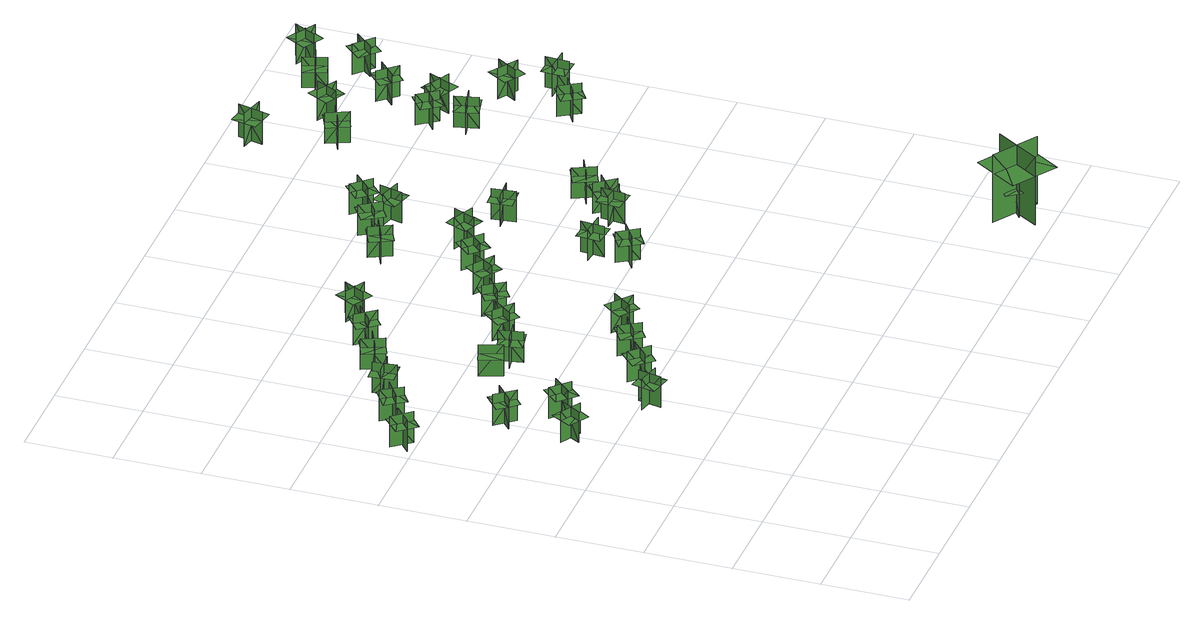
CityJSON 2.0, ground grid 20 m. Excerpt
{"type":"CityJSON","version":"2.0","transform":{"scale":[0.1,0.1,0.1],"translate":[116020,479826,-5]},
"CityObjects":{
"tree1":{"type":"SolitaryVegetationObject","geometry":[{"type":"MultiSurface","lod":"1","boundaries":[[[0,1,2]],[[0,2,3]],[[4,5,6]],[[4,6,7]],[[8,9,10]],[[8,10,11]],[[8,11,12]],[[8,12,13]]]}]},
"tree2":{"type":"SolitaryVegetationObject","geometry":[{"type":"MultiSurface","lod":"1","boundaries":[[[14,15,16]],[[14,16,17]],[[18,19,20]],[[18,20,21]],[[22,23,24]],[[22,24,25]],[[22,25,26]],[[22,26,27]]]}]},
"tree3":{"type":"SolitaryVegetationObject","geometry":[{"type":"MultiSurface","lod":"1","boundaries":[[[28,29,30]],[[28,30,31]],[[32,33,34]],[[32,34,35]],[[36,37,38]],[[36,38,39]],[[36,39,40]],[[36,40,41]]]}]},
"tree4":{"type":"SolitaryVegetationObject","geometry":[{"type":"MultiSurface","lod":"1","boundaries":[[[42,43,44]],[[42,44,45]],[[46,47,48]],[[46,48,49]],[[50,51,52]],[[50,52,53]],[[50,53,54]],[[50,54,55]]]}]},
"tree5":{"type":"SolitaryVegetationObject","geometry":[{"type":"MultiSurface","lod":"1","boundaries":[[[56,57,58]],[[56,58,59]],[[60,61,62]],[[60,62,63]],[[64,65,66]],[[64,66,67]],[[64,67,68]],[[64,68,69]]]}]},
"tree6":{"type":"SolitaryVegetationObject","geometry":[{"type":"MultiSurface","lod":"1","boundaries":[[[70,71,72]],[[70,72,73]],[[74,75,76]],[[74,76,77]],[[78,79,80]],[[78,80,81]],[[78,81,82]],[[78,82,83]]]}]},
"tree7":{"type":"SolitaryVegetationObject","geometry":[{"type":"MultiSurface","lod":"1","boundaries":[[[84,85,86]],[[84,86,87]],[[88,89,90]],[[88,90,91]],[[92,93,94]],[[92,94,95]],[[92,95,96]],[[92,96,97]]]}]},
"tree8":{"type":"SolitaryVegetationObject","geometry":[{"type":"MultiSurface","lod":"1","boundaries":[[[98,99,100]],[[98,100,101]],[[102,103,104]],[[102,104,105]],[[106,107,108]],[[106,108,109]],[[106,109,110]],[[106,110,111]]]}]},
"tree9":{"type":"SolitaryVegetationObject","geometry":[{"type":"MultiSurface","lod":"1","boundaries":[[[112,113,114]],[[112,114,115]],[[116,117,118]],[[116,118,119]],[[120,121,122]],[[120,122,123]],[[120,123,124]],[[120,124,125]]]}]},
"tree10":{"type":"SolitaryVegetationObject","geometry":[{"type":"MultiSurface","lod":"1","boundaries":[[[126,127,128]],[[126,128,129]],[[130,131,132]],[[130,132,133]],[[134,135,136]],[[134,136,137]],[[134,137,138]],[[134,138,139]]]}]},
"tree11":{"type":"SolitaryVegetationObject","geometry":[{"type":"MultiSurface","lod":"1","boundaries":[[[140,141,142]],[[140,142,143]],[[144,145,146]],[[144,146,147]],[[148,149,150]],[[148,150,151]],[[148,151,152]],[[148,152,153]]]}]},
"tree12":{"type":"SolitaryVegetationObject","geometry":[{"type":"MultiSurface","lod":"1","boundaries":[[[154,155,156]],[[154,156,157]],[[158,159,160]],[[158,160,161]],[[162,163,164]],[[162,164,165]],[[162,165,166]],[[162,166,167]]]}]},
"tree13":{"type":"SolitaryVegetationObject","geometry":[{"type":"MultiSurface","lod":"1","boundaries":[[[168,169,170]],[[168,170,171]],[[172,173,174]],[[172,174,175]],[[176,177,178]],[[176,178,179]],[[176,179,180]],[[176,180,181]]]}]},
"tree14":{"type":"SolitaryVegetationObject","geometry":[{"type":"MultiSurface","lod":"1","boundaries":[[[182,183,184]],[[182,184,185]],[[186,187,188]],[[186,188,189]],[[190,191,192]],[[190,192,193]],[[190,193,194]],[[190,194,195]]]}]},
"tree15":{"type":"SolitaryVegetationObject","geometry":[{"type":"MultiSurface","lod":"1","boundaries":[[[196,197,198]],[[196,198,199]],[[200,201,202]],[[200,202,203]],[[204,205,206]],[[204,206,207]],[[204,207,208]],[[204,208,209]]]}]},
"tree16":{"type":"SolitaryVegetationObject","geometry":[{"type":"MultiSurface","lod":"1","boundaries":[[[210,211,212]],[[210,212,213]],[[214,215,216]],[[214,216,217]],[[218,219,220]],[[218,220,221]],[[218,221,222]],[[218,222,223]]]}]},
"tree17":{"type":"SolitaryVegetationObject","geometry":[{"type":"MultiSurface","lod":"1","boundaries":[[[224,225,226]],[[224,226,227]],[[228,229,230]],[[228,230,231]],[[232,233,234]],[[232,234,235]],[[232,235,236]],[[232,236,237]]]}]},
"tree18":{"type":"SolitaryVegetationObject","geometry":[{"type":"MultiSurface","lod":"1","boundaries":[[[238,239,240]],[[238,240,241]],[[242,243,244]],[[242,244,245]],[[246,247,248]],[[246,248,249]],[[246,249,250]],[[246,250,251]]]}]},
"tree19":{"type":"SolitaryVegetationObject","geometry":[{"type":"MultiSurface","lod":"1","boundaries":[[[252,253,254]],[[252,254,255]],[[256,257,258]],[[256,258,259]],[[260,261,262]],[[260,262,263]],[[260,263,264]],[[260,264,265]]]}]},
"tree20":{"type":"SolitaryVegetationObject","geometry":[{"type":"MultiSurface","lod":"1","boundaries":[[[266,267,268]],[[266,268,269]],[[270,271,272]],[[270,272,273]],[[274,275,276]],[[274,276,277]],[[274,277,278]],[[274,278,279]]]}]},
"tree21":{"type":"SolitaryVegetationObject","geometry":[{"type":"MultiSurface","lod":"1","boundaries":[[[280,281,282]],[[280,282,283]],[[284,285,286]],[[284,286,287]],[[288,289,290]],[[288,290,291]],[[288,291,292]],[[288,292,293]]]}]},
"tree22":{"type":"SolitaryVegetationObject","geometry":[{"type":"MultiSurface","lod":"1","boundaries":[[[294,295,296]],[[294,296,297]],[[298,299,300]],[[298,300,301]],[[302,303,304]],[[302,304,305]],[[302,305,306]],[[302,306,307]]]}]},
"tree23":{"type":"SolitaryVegetationObject","geometry":[{"type":"MultiSurface","lod":"1","boundaries":[[[308,309,310]],[[308,310,311]],[[312,313,314]],[[312,314,315]],[[316,317,318]],[[316,318,319]],[[316,319,320]],[[316,320,321]]]}]},
"tree24":{"type":"SolitaryVegetationObject","geometry":[{"type":"MultiSurface","lod":"1","boundaries":[[[322,323,324]],[[322,324,325]],[[326,327,328]],[[326,328,329]],[[330,331,332]],[[330,332,333]],[[330,333,334]],[[330,334,335]]]}]},
"tree25":{"type":"SolitaryVegetationObject","geometry":[{"type":"MultiSurface","lod":"1","boundaries":[[[336,337,338]],[[336,338,339]],[[340,341,342]],[[340,342,343]],[[344,345,346]],[[344,346,347]],[[344,347,348]],[[344,348,349]]]}]},
"tree26":{"type":"SolitaryVegetationObject","geometry":[{"type":"MultiSurface","lod":"1","boundaries":[[[350,351,352]],[[350,352,353]],[[354,355,356]],[[354,356,357]],[[358,359,360]],[[358,360,361]],[[358,361,362]],[[358,362,363]]]}]},
"tree27":{"type":"SolitaryVegetationObject","geometry":[{"type":"MultiSurface","lod":"1","boundaries":[[[364,365,366]],[[364,366,367]],[[368,369,370]],[[368,370,371]],[[372,373,374]],[[372,374,375]],[[372,375,376]],[[372,376,377]]]}]},
"tree28":{"type":"SolitaryVegetationObject","geometry":[{"type":"MultiSurface","lod":"1","boundaries":[[[378,379,380]],[[378,380,381]],[[382,383,384]],[[382,384,385]],[[386,387,388]],[[386,388,389]],[[386,389,390]],[[386,390,391]]]}]},
"tree29":{"type":"SolitaryVegetationObject","geometry":[{"type":"MultiSurface","lod":"1","boundaries":[[[392,393,394]],[[392,394,395]],[[396,397,398]],[[396,398,399]],[[400,401,402]],[[400,402,403]],[[400,403,404]],[[400,404,405]]]}]},
"tree30":{"type":"SolitaryVegetationObject","geometry":[{"type":"MultiSurface","lod":"1","boundaries":[[[406,407,408]],[[406,408,409]],[[410,411,412]],[[410,412,413]],[[414,415,416]],[[414,416,417]],[[414,417,418]],[[414,418,419]]]}]},
"tree31":{"type":"SolitaryVegetationObject","geometry":[{"type":"MultiSurface","lod":"1","boundaries":[[[420,421,422]],[[420,422,423]],[[424,425,426]],[[424,426,427]],[[428,429,430]],[[428,430,431]],[[428,431,432]],[[428,432,433]]]}]},
"tree32":{"type":"SolitaryVegetationObject","geometry":[{"type":"MultiSurface","lod":"1","boundaries":[[[434,435,436]],[[434,436,437]],[[438,439,440]],[[438,440,441]],[[442,443,444]],[[442,444,445]],[[442,445,446]],[[442,446,447]]]}]},
"tree33":{"type":"SolitaryVegetationObject","geometry":[{"type":"MultiSurface","lod":"1","boundaries":[[[448,449,450]],[[448,450,451]],[[452,453,454]],[[452,454,455]],[[456,457,458]],[[456,458,459]],[[456,459,460]],[[456,460,461]]]}]},
"tree34":{"type":"SolitaryVegetationObject","geometry":[{"type":"MultiSurface","lod":"1","boundaries":[[[462,463,464]],[[462,464,465]],[[466,467,468]],[[466,468,469]],[[470,471,472]],[[470,472,473]],[[470,473,474]],[[470,474,475]]]}]},
"tree35":{"type":"SolitaryVegetationObject","geometry":[{"type":"MultiSurface","lod":"1","boundaries":[[[476,477,478]],[[476,478,479]],[[480,481,482]],[[480,482,483]],[[484,485,486]],[[484,486,487]],[[484,487,488]],[[484,488,489]]]}]},
"tree36":{"type":"SolitaryVegetationObject","geometry":[{"type":"MultiSurface","lod":"1","boundaries":[[[490,491,492]],[[490,492,493]],[[494,495,496]],[[494,496,497]],[[498,499,500]],[[498,500,501]],[[498,501,502]],[[498,502,503]]]}]},
"tree37":{"type":"SolitaryVegetationObject","geometry":[{"type":"MultiSurface","lod":"1","boundaries":[[[504,505,506]],[[504,506,507]],[[508,509,510]],[[508,510,511]],[[512,513,514]],[[512,514,515]],[[512,515,516]],[[512,516,517]]]}]},
"tree38":{"type":"SolitaryVegetationObject","geometry":[{"type":"MultiSurface","lod":"1","boundaries":[[[518,519,520]],[[518,520,521]],[[522,523,524]],[[522,524,525]],[[526,527,528]],[[526,528,529]],[[526,529,530]],[[526,530,531]]]}]},
"tree39":{"type":"SolitaryVegetationObject","geometry":[{"type":"MultiSurface","lod":"1","boundaries":[[[532,533,534]],[[532,534,535]],[[536,537,538]],[[536,538,539]],[[540,541,542]],[[540,542,543]],[[540,543,544]],[[540,544,545]]]}]},
"tree40":{"type":"SolitaryVegetationObject","geometry":[{"type":"MultiSurface","lod":"1","boundaries":[[[546,547,548]],[[546,548,549]],[[550,551,552]],[[550,552,553]],[[554,555,556]],[[554,556,557]],[[554,557,558]],[[554,558,559]]]}]},
"tree41":{"type":"SolitaryVegetationObject","geometry":[{"type":"MultiSurface","lod":"1","boundaries":[[[560,561,562]],[[560,562,563]],[[564,565,566]],[[564,566,567]],[[568,569,570]],[[568,570,571]],[[568,571,572]],[[568,572,573]]]}]},
"tree42":{"type":"SolitaryVegetationObject","geometry":[{"type":"MultiSurface","lod":"1","boundaries":[[[574,575,576]],[[574,576,577]],[[578,579,580]],[[578,580,581]],[[582,583,584]],[[582,584,585]],[[582,585,586]],[[582,586,587]]]}]},
"tree43":{"type":"SolitaryVegetationObject","geometry":[{"type":"MultiSurface","lod":"1","boundaries":[[[588,589,590]],[[588,590,591]],[[592,593,594]],[[592,594,595]],[[596,597,598]],[[596,598,599]],[[596,599,600]],[[596,600,601]]]}]},
"tree44":{"type":"SolitaryVegetationObject","geometry":[{"type":"MultiSurface","lod":"1","boundaries":[[[602,603,604]],[[602,604,605]],[[606,607,608]],[[606,608,609]],[[610,611,612]],[[610,612,613]],[[610,613,614]],[[610,614,615]]]}]},
"tree45":{"type":"SolitaryVegetationObject","geometry":[{"type":"MultiSurface","lod":"1","boundaries":[[[616,617,618]],[[616,618,619]],[[620,621,622]],[[620,622,623]],[[624,625,626]],[[624,626,627]],[[624,627,628]],[[624,628,629]]]}]}
},
"vertices":[
[57,1007,10],[22,1049,10],[22,1049,87],[57,1007,87],[61,1044,10],[18,1008,10],[18,1008,87],[61,1044,87],[61,1044,65],[43,1065,65],[1,1029,65],[18,1008,65],[36,987,65],[78,1022,65],
[171,673,9],[199,720,9],[199,720,86],[171,673,86],[207,682,9],[159,710,9],[159,710,86],[207,682,86],[207,682,64],[221,706,64],[173,734,64],[159,710,64],[145,686,64],[192,658,64],
[180,870,8],[215,827,8],[215,827,85],[180,870,85],[176,833,8],[219,869,8],[219,869,85],[176,833,85],[176,833,63],[194,812,63],[236,847,63],[219,869,63],[201,890,63],[158,855,63],
[146,1059,10],[116,1105,10],[116,1105,87],[146,1059,87],[154,1095,10],[108,1065,10],[108,1065,87],[154,1095,87],[154,1095,66],[139,1118,66],[92,1088,66],[108,1065,66],[123,1042,66],[169,1072,66],
[283,727,9],[244,765,9],[244,765,86],[283,727,86],[283,763,9],[245,723,9],[245,723,86],[283,763,86],[283,763,65],[263,783,65],[225,743,65],[245,723,65],[265,704,65],[303,744,65],
[392,575,10],[338,587,10],[338,587,87],[392,575,87],[373,606,10],[360,552,10],[360,552,87],[373,606,87],[373,606,65],[346,612,65],[333,558,65],[360,552,65],[387,546,65],[400,600,65],
[222,1157,9],[226,1102,9],[226,1102,86],[222,1157,86],[198,1129,9],[253,1133,9],[253,1133,86],[198,1129,86],[198,1129,64],[200,1101,64],[255,1106,64],[253,1133,64],[250,1161,64],[195,1157,64],
[439,615,9],[480,653,9],[480,653,86],[439,615,86],[476,613,9],[438,654,9],[438,654,86],[476,613,86],[476,613,64],[496,632,64],[459,673,64],[438,654,64],[418,635,64],[455,595,64],
[395,949,7],[342,931,7],[342,931,84],[395,949,84],[362,965,7],[380,913,7],[380,913,84],[362,965,84],[362,965,63],[336,957,63],[353,904,63],[380,913,63],[406,922,63],[388,974,63],
[291,1175,8],[342,1197,8],[342,1197,85],[291,1175,85],[325,1161,8],[304,1212,8],[304,1212,85],[325,1161,85],[325,1161,63],[351,1172,63],[329,1223,63],[304,1212,63],[278,1202,63],[300,1151,63],
[445,890,7],[435,945,7],[435,945,84],[445,890,84],[466,921,7],[411,911,7],[411,911,84],[466,921,84],[466,921,62],[461,948,62],[406,938,62],[411,911,62],[416,883,62],[471,893,62],
[525,670,8],[572,700,8],[572,700,85],[525,670,85],[561,662,8],[532,709,8],[532,709,85],[561,662,85],[561,662,64],[585,677,64],[555,723,64],[532,709,64],[508,694,64],[538,647,64],
[391,1257,9],[425,1213,9],[425,1213,86],[391,1257,86],[386,1221,9],[430,1254,9],[430,1254,86],[386,1221,86],[386,1221,64],[403,1199,64],[447,1232,64],[430,1254,64],[414,1276,64],[370,1243,64],
[506,982,7],[549,947,7],[549,947,84],[506,982,84],[510,945,7],[544,988,7],[544,988,84],[510,945,84],[510,945,62],[531,928,62],[566,971,62],[544,988,62],[523,1006,62],[488,963,62],
[652,755,9],[618,711,9],[618,711,86],[652,755,86],[615,750,9],[659,716,9],[659,716,86],[615,750,86],[615,750,65],[598,728,65],[642,695,65],[659,716,65],[676,738,65],[632,772,65],
[475,1303,9],[524,1277,9],[524,1277,86],[475,1303,86],[485,1268,9],[512,1316,9],[512,1316,86],[485,1268,86],[485,1268,64],[509,1254,64],[536,1303,64],[512,1316,64],[488,1330,64],[461,1281,64],
[630,1030,7],[585,998,7],[585,998,84],[630,1030,84],[594,1036,7],[626,991,7],[626,991,84],[594,1036,84],[594,1036,62],[571,1020,62],[603,975,62],[626,991,62],[649,1007,62],[616,1053,62],
[709,1088,7],[678,1042,7],[678,1042,84],[709,1088,84],[672,1081,7],[719,1050,7],[719,1050,84],[672,1081,84],[672,1081,62],[657,1058,62],[704,1027,62],[719,1050,62],[734,1074,62],[688,1104,62],
[798,1100,6],[758,1138,6],[758,1138,83],[798,1100,83],[797,1137,6],[759,1096,6],[759,1096,83],[797,1137,83],[797,1137,62],[777,1156,62],[739,1115,62],[759,1096,62],[780,1078,62],[817,1118,62],
[777,1332,7],[727,1309,7],[727,1309,84],[777,1332,84],[742,1345,7],[766,1295,7],[766,1295,84],[742,1345,84],[742,1345,62],[717,1333,62],[740,1283,62],[766,1295,62],[791,1307,62],[767,1357,62],
[923,789,7],[893,836,7],[893,836,84],[923,789,84],[931,825,7],[884,795,7],[884,795,84],[931,825,84],[931,825,63],[916,848,63],[869,819,63],[884,795,63],[899,772,63],[946,801,63],
[904,864,9],[909,919,9],[909,919,86],[904,864,86],[933,888,9],[878,893,9],[878,893,86],[933,888,86],[933,888,65],[935,915,65],[880,920,65],[878,893,65],[875,865,65],[930,860,65],
[888,1157,6],[837,1180,6],[837,1180,83],[888,1157,83],[875,1192,6],[852,1141,6],[852,1141,83],[875,1192,83],[875,1192,61],[849,1203,61],[827,1152,61],[852,1141,61],[878,1130,61],[900,1181,61],
[817,1354,5],[863,1384,5],[863,1384,82],[817,1354,82],[853,1346,5],[823,1393,5],[823,1393,82],[853,1346,82],[853,1346,61],[876,1361,61],[846,1408,61],[823,1393,61],[799,1378,61],[829,1331,61],
[933,1342,5],[880,1356,5],[880,1356,82],[933,1342,82],[915,1374,5],[901,1321,5],[901,1321,82],[915,1374,82],[915,1374,60],[888,1381,60],[874,1328,60],[901,1321,60],[928,1313,60],[942,1367,60],
[979,1145,5],[984,1090,5],[984,1090,82],[979,1145,82],[955,1117,5],[1010,1122,5],[1010,1122,82],[955,1117,82],[955,1117,61],[957,1090,61],[1013,1094,61],[1010,1122,61],[1008,1149,61],[953,1145,61],
[1031,898,4],[1086,892,4],[1086,892,81],[1031,898,81],[1053,869,4],[1060,924,4],[1060,924,81],[1053,869,81],[1053,869,60],[1081,866,60],[1087,921,60],[1060,924,60],[1032,927,60],[1026,872,60],
[936,1397,5],[899,1438,5],[899,1438,82],[936,1397,82],[938,1434,5],[897,1396,5],[897,1396,82],[938,1434,82],[938,1434,61],[920,1454,61],[879,1417,61],[897,1396,61],[916,1376,61],[957,1413,61],
[1106,940,5],[1062,907,5],[1062,907,82],[1106,940,82],[1069,946,5],[1103,901,5],[1103,901,82],[1069,946,82],[1069,946,60],[1047,929,60],[1081,885,60],[1103,901,60],[1125,918,60],[1092,962,60],
[1412,58,5],[1310,124,5],[1310,124,175],[1412,58,175],[1395,137,5],[1329,35,5],[1329,35,175],[1395,137,175],[1395,137,127],[1344,170,127],[1278,68,127],[1329,35,127],[1380,2,127],[1446,104,127],
[1344,76,8],[1392,111,8],[1392,111,90],[1344,76,90],[1383,70,8],[1348,118,8],[1348,118,90],[1383,70,90],[1383,70,67],[1407,88,67],[1372,135,67],[1348,118,67],[1324,100,67],[1359,53,67],
[1100,971,6],[1150,994,6],[1150,994,83],[1100,971,83],[1134,958,6],[1111,1009,6],[1111,1009,83],[1134,958,83],[1134,958,62],[1159,970,62],[1136,1020,62],[1111,1009,62],[1086,997,62],[1109,947,62],
[1156,1581,4],[1179,1531,4],[1179,1531,81],[1156,1581,81],[1143,1547,4],[1193,1570,4],[1193,1570,81],[1143,1547,81],[1143,1547,59],[1154,1522,59],[1204,1544,59],[1193,1570,59],[1182,1595,59],[1131,1572,59],
[1089,1740,5],[1146,1726,5],[1146,1726,87],[1089,1740,87],[1109,1706,5],[1123,1764,5],[1123,1764,87],[1109,1706,87],[1109,1706,64],[1138,1700,64],[1151,1757,64],[1123,1764,64],[1094,1770,64],[1081,1713,64],
[1322,1288,4],[1310,1342,4],[1310,1342,81],[1322,1288,81],[1342,1319,4],[1288,1307,4],[1288,1307,81],[1342,1319,81],[1342,1319,59],[1336,1346,59],[1282,1334,59],[1288,1307,59],[1294,1280,59],[1348,1292,59],
[1323,1378,4],[1290,1422,4],[1290,1422,81],[1323,1378,81],[1329,1414,4],[1284,1381,4],[1284,1381,81],[1329,1414,81],[1329,1414,59],[1312,1436,59],[1268,1404,59],[1284,1381,59],[1300,1359,59],[1345,1392,59],
[1277,1638,3],[1251,1589,3],[1251,1589,80],[1277,1638,80],[1242,1627,3],[1290,1601,3],[1290,1601,80],[1242,1627,80],[1242,1627,59],[1229,1603,59],[1277,1577,59],[1290,1601,59],[1304,1625,59],[1255,1652,59],
[1452,1101,2],[1423,1148,2],[1423,1148,79],[1452,1101,79],[1461,1136,2],[1414,1108,2],[1414,1108,79],[1461,1136,79],[1461,1136,57],[1446,1160,57],[1399,1131,57],[1414,1108,57],[1428,1084,57],[1475,1113,57],
[1357,1369,4],[1381,1419,4],[1381,1419,81],[1357,1369,81],[1392,1381,4],[1342,1405,4],[1342,1405,81],[1392,1381,81],[1392,1381,60],[1404,1406,60],[1354,1430,60],[1342,1405,60],[1330,1380,60],[1380,1356,60],
[1354,1533,4],[1391,1492,4],[1391,1492,81],[1354,1533,81],[1352,1496,4],[1393,1533,4],[1393,1533,81],[1352,1496,81],[1352,1496,59],[1370,1476,59],[1411,1513,59],[1393,1533,59],[1374,1554,59],[1333,1517,59],
[1447,1289,4],[1493,1260,4],[1493,1260,81],[1447,1289,81],[1454,1253,4],[1484,1300,4],[1484,1300,81],[1454,1253,81],[1454,1253,59],[1478,1238,59],[1507,1285,59],[1484,1300,59],[1461,1315,59],[1431,1268,59],
[1340,1665,4],[1393,1682,4],[1393,1682,81],[1340,1665,81],[1373,1648,4],[1356,1701,4],[1356,1701,81],[1373,1648,81],[1373,1648,60],[1399,1657,60],[1382,1710,60],[1356,1701,60],[1329,1692,60],[1346,1640,60],
[1526,1155,2],[1529,1210,2],[1529,1210,79],[1526,1155,79],[1554,1180,2],[1498,1183,2],[1498,1183,79],[1554,1180,79],[1554,1180,58],[1555,1207,58],[1500,1210,58],[1498,1183,58],[1497,1155,58],[1552,1152,58],
[1446,1577,4],[1483,1618,4],[1483,1618,81],[1446,1577,81],[1483,1578,4],[1442,1616,4],[1442,1616,81],[1483,1578,81],[1483,1578,60],[1501,1599,60],[1461,1636,60],[1442,1616,60],[1423,1596,60],[1464,1558,60],
[1440,1742,6],[1488,1715,6],[1488,1715,83],[1440,1742,83],[1450,1706,6],[1476,1755,6],[1476,1755,83],[1450,1706,83],[1450,1706,61],[1474,1693,61],[1501,1742,61],[1476,1755,61],[1452,1768,61],[1426,1720,61]
]}
